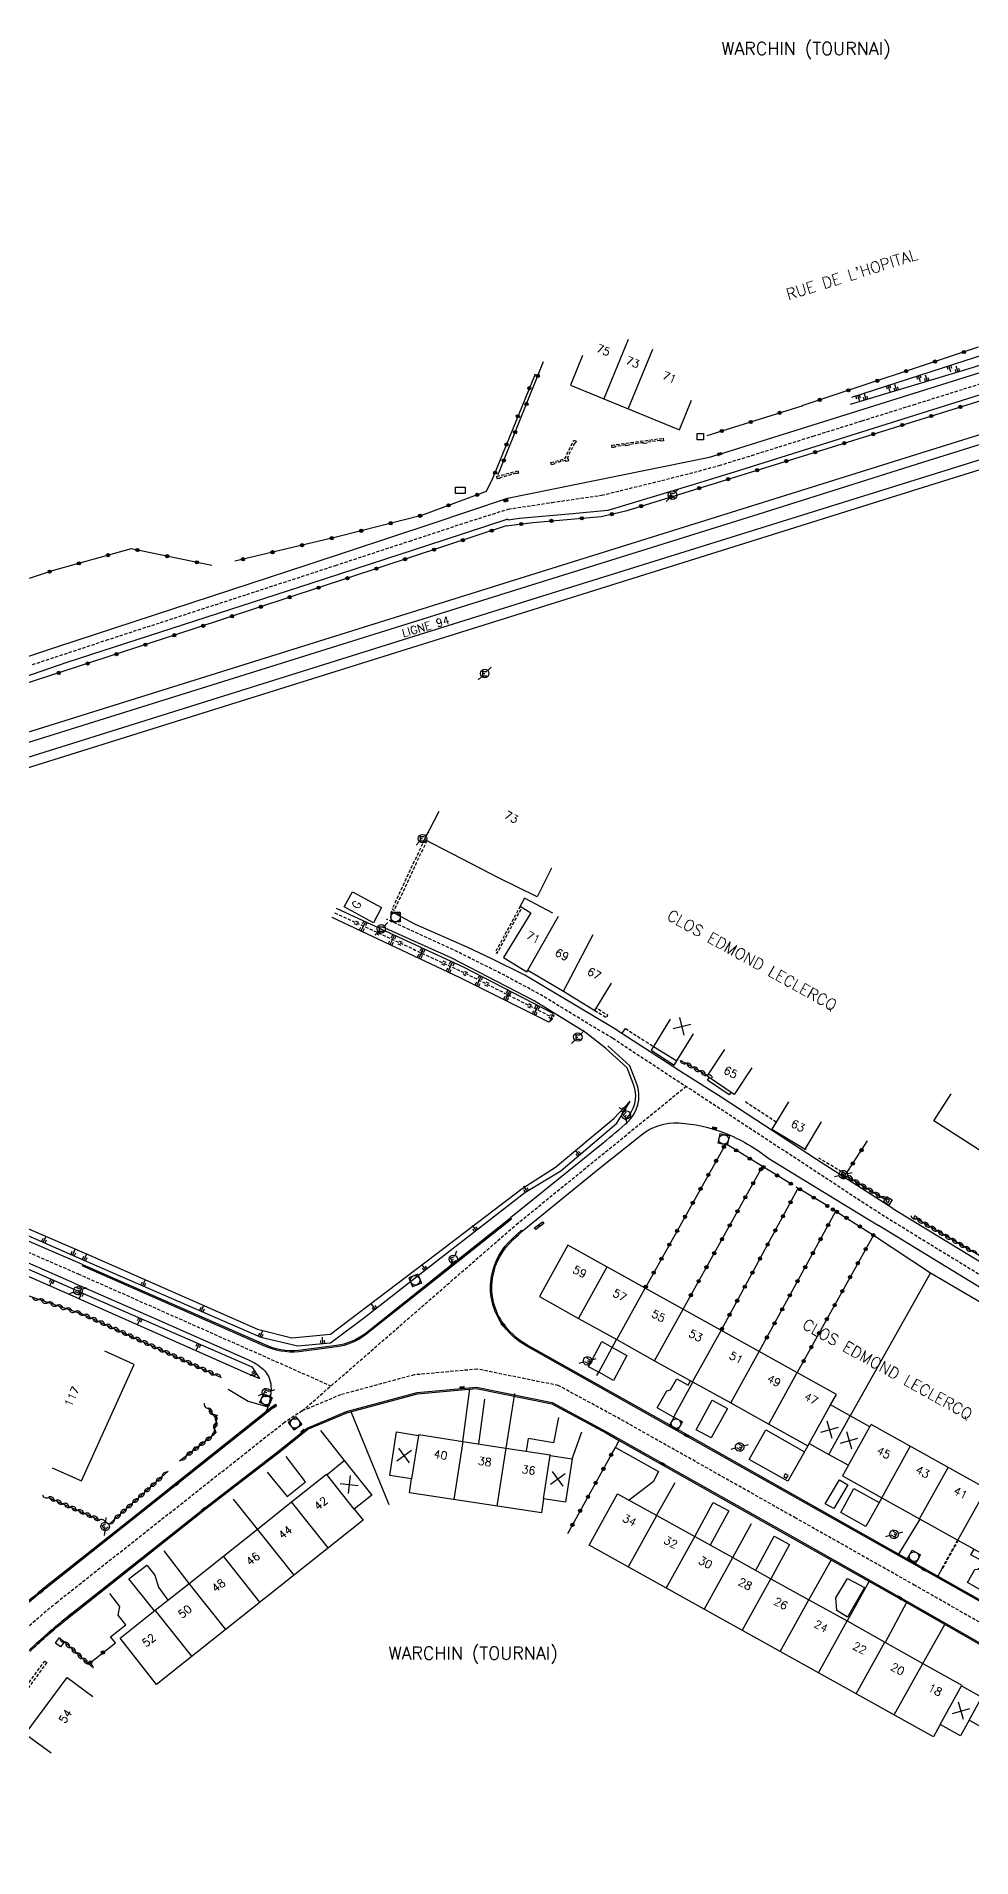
# Model space of a CAD drawing. Header units: millimetres. Extents: x 82000 to 83000, y 144000 to 145000.
# Drawn here: x 82353.6 to 82499.8, y 144704.9 to 144989.3 of the extents above; entities that cross this region are included whole.
import ezdxf
from ezdxf.enums import TextEntityAlignment as Align

# ---------------------------------------------------------------- set-up
doc = ezdxf.new("R2010")
doc.units = ezdxf.units.MM
doc.linetypes.add('DASHED', pattern=[0.75, 0.5, -0.25])
doc.layers.get('0').update_dxf_attribs({"linetype": 'CONTINUOUS'})
for name, color, linetype in [('W0001', 6, 'DASHED'), ('W0008', 7, 'CONTINUOUS'), ('W0100', 7, 'CONTINUOUS'), ('W0112', 1, 'DASHED'), ('W0211', 2, 'CONTINUOUS'), ('W0220', 5, 'DASHED'), ('W0310', 3, 'CONTINUOUS'), ('W0322', 7, 'CONTINUOUS'), ('W0330', 7, 'CONTINUOUS'), ('W0334', 7, 'CONTINUOUS'), ('W0400', 7, 'CONTINUOUS'), ('W0420', 7, 'CONTINUOUS'), ('W0471', 7, 'CONTINUOUS'), ('W0980', 7, 'CONTINUOUS'), ('W0984', 7, 'CONTINUOUS'), ('W0989', 7, 'CONTINUOUS'), ('W0991', 7, 'CONTINUOUS'), ('W1102', 7, 'CONTINUOUS'), ('W1471', 7, 'CONTINUOUS')]:
    doc.layers.add(name, color=color, linetype=linetype)
doc.styles.get("Standard").update_dxf_attribs({"font": 'romans.shx', "width": 0.85})

# ---------------------------------------------------------------- blocks, each defined once
blk = doc.blocks.new('T471')
for p, q in [((-0.333334, 0.333334), (-0.333334, -0.333334)), ((-0.333334, 0.333334), (0.333334, 0.333334)), ((-0.333334, 0), (0, 0)), ((0.500001, 0.500001), (1.000002, 1.000002)), ((-0.500001, -0.500001), (-1.000002, -1.000002)), ((-0.333334, -0.333334), (0.333334, -0.333334))]:
    blk.add_line(p, q)
blk.add_ellipse((0, 0), major_axis=(0.471405, 0.471405), ratio=1, start_param=5.4977871438, end_param=11.780972451)
blk = doc.blocks.new('T400')
for p, q in [((-0.15, 0.3), (0.15, 0.3)), ((-0.15, -0.25), (-0.15, 0.3)), ((-0.15, 0.15), (0.15, 0.15)), ((-0.15, 0), (0.15, 0)), ((0.15, 0.3), (0.15, -0.25)), ((-0.15, -0.15), (0.15, -0.15)), ((-0.15, -0.25), (-0.15, -0.3)), ((-0.15, -0.3), (0.15, -0.3)), ((0.15, -0.3), (0.15, -0.25))]:
    blk.add_line(p, q)
blk = doc.blocks.new('t112o')
at = {"color": 0, "linetype": 'Continuous'}
for p, q in [((-0.5, 0.5), (0.5, 0.5)), ((-0.5, -0.5), (-0.5, 0.5)), ((0.5, 0.5), (0.5, -0.5)), ((0.5, -0.5), (-0.5, -0.5))]:
    blk.add_line(p, q, dxfattribs=at)
blk = doc.blocks.new('t322o')
at = {"color": 0, "linetype": 'Continuous'}
for radius in [0.25, 0.15]:
    blk.add_circle((0, 0), radius, dxfattribs=at)
blk = doc.blocks.new('t211o')
at = {"color": 0, "linetype": 'Continuous'}
for p, q in [((-0.29, 0.5), (-0.29, 0)), ((0, 1), (0, 0)), ((0.29, 0.5), (0.29, 0))]:
    blk.add_line(p, q, dxfattribs=at)
blk = doc.blocks.new('t220o')
at = {"color": 0, "linetype": 'Continuous'}
for p, q in [((-0.25, 0.25), (0.25, 0.25)), ((-0.25, -0.25), (0.25, -0.25))]:
    blk.add_line(p, q, dxfattribs=at)
blk = doc.blocks.new('t310o')
at = {"color": 0, "linetype": 'Continuous'}
for centre, start, end in [((-0.5, 0.38), 216.8699, 323.1304), ((0.5, -0.37), 36.8699, 143.1303)]:
    blk.add_arc(centre, 0.625, start, end, dxfattribs=at)
blk = doc.blocks.new('T420')
for p, q in [((0.75, 0.75), (-0.75, 0.75)), ((-0.75, 0.75), (-0.75, -0.75)), ((0.75, 0.75), (0.75, -0.75)), ((0.75, -0.75), (-0.75, -0.75))]:
    blk.add_line(p, q)
blk.add_ellipse((0, 0), major_axis=(-0.53, 0.53), ratio=1, start_param=3.926991, end_param=10.210176)
blk = doc.blocks.new('t991o')
at = {"color": 0, "linetype": 'Continuous'}
for p, q in [((-1, 1), (1, -1)), ((-1, -1), (1, 1))]:
    blk.add_line(p, q, dxfattribs=at)
blk = doc.blocks.new('T1471')
at = {"color": 0, "linetype": 'Continuous', "flags": 128}
blk.add_lwpolyline([(-0.75, -0.5), (-0.75, 0.5), (0.75, 0.5), (0.75, -0.5), (-0.75, -0.5)], dxfattribs=at)

msp = doc.modelspace()

# ---------------------------------------------------------------- linework, layer by layer
at = {"layer": 'W0001'}
for p, q in [((82443.65, 144832.85), (82486.14, 144805.04)), ((82360.1, 144796.04), (82399.6, 144778.55))]:
    msp.add_line(p, q, dxfattribs=at)
for points in [[(82352.95, 144891.21), (82364.48, 144895.03), (82372.26, 144897.56), (82386.46, 144902.18), (82400.33, 144906.71), (82411.91, 144910.52), (82420.59, 144913.38), (82427.32, 144915.51), (82434.18, 144916.55), (82441.91, 144917.67), (82451.33, 144919.98), (82456.38, 144921.26), (82460.29, 144922.32), (82465.39, 144923.9), (82474.98, 144926.9), (82482.63, 144929.3), (82490.68, 144931.82), (82505.72, 144936.53)], [(82395.11, 144774.63), (82428.57, 144803.75), (82455.12, 144825.34)]]:
    msp.add_lwpolyline(points, dxfattribs=at)
at = {"layer": 'W0001', "flags": 128}
msp.add_lwpolyline([(82486.32, 144804.93), (82527.55, 144779.75), (82534.9, 144777.74), (82536.81, 144778.71), (82541.46, 144785.2), (82588.43, 144849.77), (82595.67, 144859.7), (82606.17, 144874.07), (82619.35, 144892.23), (82630.12, 144907.05, 0.405562), (82629.42, 144912.56, 0.409888), (82623.9, 144912), (82620.22, 144907.09), (82621.93, 144899.43, -0.203088), (82620.64, 144894)], format="xyb", dxfattribs=at)
for points in [[(82443.65, 144832.85), (82440.82, 144834.51), (82432.51, 144839.57), (82426.65, 144842.73), (82419.39, 144846.35), (82408.3, 144851.46)], [(82089.44, 144762.34), (82090.56, 144772.06), (82091.59, 144779.08), (82092.8, 144786.4), (82093.95, 144791.18), (82095.19, 144795.44), (82096.52, 144799.01), (82098.18, 144802.51), (82100.18, 144805.31), (82102.41, 144807.34), (82105.21, 144809.23), (82109.39, 144810.94), (82113.51, 144811.87), (82119.34, 144812.68), (82157.45, 144815.76), (82166.03, 144816.59), (82176.2, 144817.87), (82185.13, 144819.28), (82194.57, 144821.04), (82205.9, 144823.57), (82236.69, 144830.48), (82247.71, 144833), (82253.48, 144834.26), (82257.59, 144834.99), (82261.51, 144835.49), (82264.09, 144835.77), (82267.11, 144835.67), (82271.28, 144834.73), (82273.81, 144833.8), (82330.85, 144808.75), (82360.1, 144796.04)]]:
    msp.add_lwpolyline(points, dxfattribs=at)
at = {"layer": 'W0001'}
msp.add_lwpolyline([(82516.59, 144732.7), (82490.87, 144747.39), (82472.27, 144757.89), (82444.11, 144773.75), (82435.14, 144778.6), (82422.49, 144781.16), (82412.61, 144780.26), (82401.12, 144777.16), (82395.11, 144774.63), (82392.37, 144772.84), (82356.84, 144744.78, 0.054705), (82345.48, 144733.59)], format="xyb", dxfattribs=at)
at = {"layer": 'W0008'}
for points in [[(82340.35, 144888.53), (82356.76, 144894.01), (82396.03, 144906.87), (82415.43, 144913.28), (82427.21, 144917.23), (82458.79, 144923.64), (82461.69, 144924.52), (82503.07, 144937.45), (82593.93, 144965.87), (82661.98, 144987.1), (82669.39, 144989.34)], [(82670.01, 144986.1), (82662.92, 144983.84), (82595.6, 144962.82), (82504.58, 144934.43), (82462.65, 144921.27), (82456.03, 144919.23), (82442.89, 144915.28), (82437.35, 144914.77), (82429.07, 144914.03), (82427.3, 144913.8), (82427.28, 144913.93), (82417.23, 144910.66), (82396.47, 144903.87), (82358.31, 144891.53), (82340.63, 144885.46)], [(82671.45, 144980.37), (82523.37, 144934.1), (82491.8, 144924.26), (82464.66, 144915.77), (82430.79, 144905.19), (82300.47, 144864.47), (82277, 144857.15), (82263.07, 144852.9), (82250.54, 144849.19), (82240.86, 144846.4), (82231.97, 144844.05)], [(82231.79, 144842.42), (82239.99, 144844.65), (82251.12, 144847.79), (82263.68, 144851.5), (82277.66, 144855.77), (82300.69, 144862.94), (82431.01, 144903.68), (82465.54, 144914.47), (82492.15, 144922.84), (82509.99, 144928.41), (82671.89, 144978.95)], [(82672.58, 144976.75), (82497.21, 144922.02), (82431.03, 144901.38), (82310.93, 144863.77), (82275.42, 144852.72), (82264.57, 144849.41), (82245.46, 144843.83), (82234.3, 144840.76)], [(82234.32, 144839.22), (82246.07, 144842.44), (82265.15, 144848.02), (82275.74, 144851.24), (82311.53, 144862.41), (82431.23, 144899.84), (82492.21, 144918.91), (82673.04, 144975.29)], [(82383.52, 144778.02), (82386.69, 144776.15), (82389.76, 144775.29)]]:
    msp.add_lwpolyline(points, dxfattribs=at)
for points in [[(82487.43, 144806.25), (82504.89, 144795.63), (82505.18, 144795.45), (82528.39, 144781.22), (82531.63, 144781.19), (82535.13, 144781.56), (82537.93, 144785.52), (82543.21, 144792.75), (82585.97, 144851.56), (82616.89, 144894.02), (82618.21, 144895.88, 0.204059), (82618.93, 144898.91), (82616.93, 144907.8), (82621.5, 144913.88, -0.413291), (82631.33, 144914.94, -0.405562), (82632.55, 144905.22), (82608.74, 144872.41, 0.402832), (82610.99, 144864.14), (82642.55, 144850.19), (82646.09, 144848.6, 0.33182), (82654.53, 144850.79), (82675.57, 144879.71)], [(82587.36, 144722.06), (82593.88, 144736.76, 0.336362), (82592.42, 144744.54), (82591.27, 144745.37), (82566.64, 144763.22), (82547.17, 144777.3, 0.433841), (82538.38, 144775.71), (82537, 144774.19), (82534.56, 144773.77), (82520.6, 144781.79), (82504.23, 144791.98), (82485.21, 144803.61)]]:
    msp.add_lwpolyline(points, format="xyb", dxfattribs=at)
at = {"layer": 'W0008', "flags": 128}
for points in [[(82443.73, 144834.47), (82429.9, 144842.71), (82424.76, 144845.26), (82420.89, 144847.09), (82412.81, 144850.64), (82409, 144852.66)], [(82442.54, 144831.28), (82439.4, 144833.76), (82431.35, 144838.67), (82418.38, 144845.4), (82407.61, 144850.26)], [(82487.43, 144806.25), (82475.51, 144813.9), (82460.61, 144823.65), (82454.11, 144827.74), (82445.07, 144833.61), (82443.73, 144834.47)], [(82359.44, 144794.58), (82323.08, 144810.51)], [(82360.76, 144797.51), (82330.74, 144810.44)]]:
    msp.add_lwpolyline(points, dxfattribs=at)
for points in [[(82360.68, 144797.33), (82389.06, 144784.86, 0.121732), (82394.56, 144783.9), (82400.5, 144784.69, 0.130067), (82405.01, 144786.55), (82417.71, 144796.63), (82427.81, 144804.66), (82427.67, 144804.85), (82442.17, 144816.53, 0.01564), (82445.99, 144819.81, 0.299145), (82447.45, 144825.56), (82446.35, 144828.54), (82442.87, 144831.65)], [(82587.36, 144722.06), (82581.29, 144708.33), (82581.53, 144708.23), (82580.03, 144706.37, -0.203352), (82577.25, 144704.9, -0.101216), (82573.55, 144705.32), (82569.49, 144707.29), (82553.41, 144715.9), (82535.97, 144725.4), (82510.4, 144739.58), (82490.34, 144750.9), (82454.08, 144771.33), (82430.13, 144784.81, -0.119046), (82426.17, 144788.5, -0.194916), (82424.71, 144795.71, -0.162122), (82427.96, 144801.55), (82429.39, 144802.85), (82429.52, 144802.7), (82441.26, 144812.31), (82448.13, 144817.76, -0.183849), (82454, 144819.62, -0.078978), (82461.1, 144818.07, -0.076469), (82468.05, 144814.04), (82485.21, 144803.61)], [(82359.44, 144794.58), (82372.31, 144788.95), (82386.73, 144782.61, -0.081574), (82389, 144781.14, -0.200201), (82390.23, 144778.49, -0.121792), (82389.4, 144774.43, -0.155297)], [(82352.4, 144737.21, -0.021579), (82357.54, 144741.77), (82380.05, 144759.59), (82390.99, 144768.02), (82395.88, 144771.94), (82402.02, 144774.52), (82413.1, 144777.51), (82422.34, 144778.36), (82434.18, 144775.95), (82442.76, 144771.31), (82470.9, 144755.47), (82489.5, 144744.97), (82515.25, 144730.26)], [(82390.56, 144775.1), (82374.77, 144762.57), (82370.27, 144758.98), (82355.11, 144746.97, 0.010169), (82350.5, 144743.17, 0.060255)]]:
    msp.add_lwpolyline(points, format="xyb", dxfattribs=at)
at = {"layer": 'W0100'}
for points in [[(82438.94, 144939.52), (82437.04, 144934.89), (82454.07, 144927.9), (82455.97, 144932.53)], [(82452.65, 144835.83), (82450.01, 144831.58), (82453.67, 144829.31), (82456.3, 144833.56)], [(82465.42, 144828.21), (82462.62, 144824.07), (82458.39, 144826.93), (82461.19, 144831.07)], [(82471.11, 144822.93), (82469.22, 144819.74), (82468.53, 144818.65), (82473.72, 144815.52), (82476.3, 144819.8)], [(82513.56, 144813.25), (82510.86, 144809.04), (82493.84, 144819.95), (82496.53, 144824.16)], [(82520.04, 144752.46), (82484.04, 144772.5), (82483.84, 144772.14), (82477.7, 144775.56), (82478.62, 144777.21), (82436.66, 144800.52), (82432.19, 144792.5), (82438.28, 144789.08), (82444.27, 144785.79), (82450.18, 144782.47), (82456.14, 144779.18), (82462.09, 144775.89), (82468.03, 144772.58), (82474.15, 144769.19), (82474.35, 144769.55), (82477.43, 144767.85), (82480.49, 144766.15), (82479.57, 144764.48), (82479.57, 144764.48), (82485.7, 144761.08), (82491.62, 144757.79), (82497.62, 144754.46), (82503.56, 144751.16)], [(82356.04, 144765.77), (82360.59, 144763.71), (82368.84, 144781.91), (82364.28, 144783.97)], [(82355.85, 144721.15), (82351.82, 144724.12), (82358.36, 144732.99), (82362.39, 144730.02)]]:
    msp.add_lwpolyline(points, dxfattribs=at)
at = {"layer": 'W0100', "flags": 128}
for points in [[(82434.07, 144859.4), (82431.86, 144854.92), (82425.9, 144857.85), (82414.24, 144863.89), (82416.54, 144868.33)], [(82434.28, 144852.4), (82429.86, 144854.73), (82429.19, 144853.47), (82430.87, 144852.43), (82426.56, 144845.46), (82430.21, 144843.21), (82430.39, 144843.5), (82435.96, 144840.22), (82440.85, 144837.2), (82443.48, 144841.45)]]:
    msp.add_lwpolyline(points, dxfattribs=at)
msp.add_lwpolyline([(82406.24, 144850.88), (82401.67, 144853.37), (82402.96, 144855.74), (82407.53, 144853.25)], close=True, dxfattribs=at)
at = {"layer": 'W0100'}
for points in [[(82408.79, 144764.54), (82409.85, 144771.35), (82413.3, 144770.82), (82413.32, 144770.93), (82420.22, 144769.87), (82426.93, 144768.84), (82433.88, 144767.79), (82433.86, 144767.68), (82437.32, 144767.16), (82436.29, 144760.36), (82432.83, 144760.88), (82432.5, 144758.69), (82411.87, 144761.86), (82412.21, 144764.05)], [(82372.31, 144731.9), (82366.64, 144739.12), (82372.14, 144743.5), (82377.45, 144747.7), (82382.8, 144751.95), (82388.12, 144756.18), (82393.46, 144760.43), (82398.93, 144764.78), (82398.99, 144764.71), (82401.69, 144766.87), (82405.99, 144761.48), (82403.25, 144759.31), (82404.64, 144757.58)], [(82439.96, 144753.64), (82444.42, 144761.69), (82450.54, 144758.3), (82456.48, 144755.02), (82462.43, 144751.74), (82468.37, 144748.43), (82474.32, 144745.12), (82480.28, 144741.82), (82486.19, 144738.49), (82492.14, 144735.18), (82498.24, 144731.78), (82498.18, 144731.67), (82501.35, 144729.9), (82504.57, 144728.09), (82502.57, 144724.53), (82499.36, 144726.33), (82497.99, 144723.9), (82494.85, 144725.64), (82493.79, 144723.73)]]:
    msp.add_lwpolyline(points, close=True, dxfattribs=at)
at = {"layer": 'W0112'}
for p, q in [((82436.16, 144923.36), (82437.59, 144926.3)), ((82437.59, 144926.3), (82437.94, 144926.11)), ((82443.47, 144925.5), (82451.55, 144926.58)), ((82443.47, 144925.5), (82443.52, 144925.1)), ((82451.55, 144926.58), (82451.6, 144926.18)), ((82433.98, 144922.78), (82436.16, 144923.36)), ((82434.09, 144922.4), (82433.98, 144922.78)), ((82425.5, 144920.61), (82428.84, 144921.49)), ((82425.5, 144920.61), (82425.6, 144920.22)), ((82428.84, 144921.49), (82428.94, 144921.11))]:
    msp.add_line(p, q, dxfattribs=at)
for points in [[(82437.94, 144926.11), (82437.79, 144925.76), (82437.68, 144925.81), (82436.51, 144923.42), (82436.65, 144923.44), (82436.75, 144923.04), (82436.35, 144922.94), (82436.28, 144923.12), (82434.47, 144922.64), (82434.51, 144922.52), (82434.09, 144922.4)], [(82451.6, 144926.18), (82451.12, 144926.11), (82451.1, 144926.24), (82448.94, 144925.93), (82448.96, 144925.83), (82448.43, 144925.75), (82448.41, 144925.89), (82446.2, 144925.58), (82446.22, 144925.47), (82445.71, 144925.39), (82445.69, 144925.52), (82444, 144925.28), (82444.02, 144925.17), (82443.52, 144925.1)], [(82428.94, 144921.11), (82428.57, 144921), (82428.53, 144921.11), (82426, 144920.39), (82426.01, 144920.3), (82425.6, 144920.22)], [(82445.63, 144834.36), (82450.01, 144831.58)], [(82469.22, 144819.74), (82464.29, 144822.97)], [(82473.87, 144815.41), (82473.72, 144815.52)], [(82480.08, 144811.59), (82475.88, 144814.11)]]:
    msp.add_lwpolyline(points, dxfattribs=at)
at = {"layer": 'W0112', "flags": 128}
for points in [[(82414.58, 144863.71), (82409.49, 144852.82), (82409.16, 144852.99), (82414.24, 144863.89)], [(82429.19, 144853.47), (82425.31, 144846.32), (82425.61, 144846.16), (82429.48, 144853.29)], [(82440.85, 144837.2), (82442.68, 144836.09), (82442.89, 144836.43), (82441.06, 144837.54)]]:
    msp.add_lwpolyline(points, dxfattribs=at)
msp.add_lwpolyline([(82433.9, 144835.68), (82434.32, 144836.46), (82434.47, 144836.38), (82434.05, 144835.6)], close=True, dxfattribs=at)
at = {"layer": 'W0112'}
for points in [[(82486.33, 144807.39), (82486.69, 144807.18), (82486.9, 144807.54), (82486.54, 144807.75)], [(82491.22, 144804.9), (82490.88, 144805.11), (82490.67, 144804.77), (82491.02, 144804.57)], [(82470.39, 144764.37), (82470.81, 144764.13), (82471.05, 144764.55), (82470.63, 144764.8)], [(82497.64, 144754.45), (82495.19, 144750.03), (82495.13, 144750.07), (82497.58, 144754.48)], [(82344.74, 144721.09), (82344.42, 144721.33), (82354.87, 144735.57), (82355.19, 144735.33)]]:
    msp.add_lwpolyline(points, close=True, dxfattribs=at)
at = {"layer": 'W0211'}
for points in [[(82480.82, 144931.89), (82499.35, 144937.47), (82530.75, 144947.37), (82568.7, 144959.07), (82579.35, 144962.77)], [(82579.69, 144964.07), (82568.35, 144960.16), (82530.69, 144948.87), (82498.67, 144938.68), (82480.96, 144932.92)], [(82360.97, 144798.18), (82388.63, 144786.15), (82394.44, 144784.82), (82399.56, 144785.25), (82404.91, 144789.28), (82416.36, 144798.24), (82429.91, 144808.73), (82435.52, 144812.14), (82444.29, 144819.56), (82446.37, 144823.03)], [(82361.4, 144799.19), (82388.13, 144787.4), (82393.5, 144786.05), (82399.51, 144786.64), (82415.93, 144799.07), (82429.48, 144809.37), (82434.71, 144812.72), (82443.83, 144820.3), (82446.37, 144823.03)], [(82360.13, 144792.18), (82386.83, 144780.4), (82388.42, 144779.7)], [(82360.65, 144793.06), (82387.26, 144781.53), (82388.42, 144779.7)]]:
    msp.add_lwpolyline(points, dxfattribs=at)
at = {"layer": 'W0211', "flags": 128}
for points in [[(82433.98, 144835.64), (82433.65, 144835.38), (82419.81, 144842.3), (82399.78, 144851.72)], [(82434.32, 144836.46), (82434.32, 144836.72), (82420.45, 144843.92), (82400.47, 144853.13)], [(82275.09, 144839.87), (82274.89, 144838.32), (82278.5, 144834.45), (82281.37, 144833.32), (82300.76, 144824.67), (82331.1, 144811.32), (82360.97, 144798.18)], [(82275.91, 144838.8), (82279.46, 144836.11), (82293.11, 144829.81), (82301.17, 144825.51), (82331.47, 144812.04), (82361.4, 144799.19)], [(82360.13, 144792.18), (82309.28, 144814.46), (82284.64, 144824.73), (82271.46, 144830.57), (82262.88, 144831.07)]]:
    msp.add_lwpolyline(points, dxfattribs=at)
msp.add_lwpolyline([(82360.65, 144793.06), (82309.57, 144815.53), (82285.17, 144826.15), (82272.9, 144831.56, 0.027495), (82272.27, 144831.79, 0.006715), (82269.66, 144832.57, 0.035286), (82266.95, 144833.15, 0.05388), (82265.13, 144833.2, 0.056214), (82264.53, 144833.09, 0.011518), (82261.74, 144832.14, 0.04517), (82259.39, 144831.04, 0.035405), (82256.65, 144829.16)], format="xyb", dxfattribs=at)
at = {"layer": 'W0220', "flags": 128}
msp.add_lwpolyline([(82400.18, 144852.45), (82420.26, 144843.18), (82434.16, 144836.16)], dxfattribs=at)
at = {"layer": 'W0310'}
for points in [[(82458.35, 144827.1), (82454.33, 144829.33)], [(82480.29, 144811.32), (82486.28, 144807.65)], [(82361.02, 144789.65), (82382.42, 144779.88)], [(82380.42, 144775.05), (82381.73, 144773.35), (82381.19, 144770.85), (82375.92, 144766.78)], [(82374.16, 144765.22), (82364.92, 144756.96)], [(82355.43, 144761.13), (82363.47, 144757.59)], [(82357.99, 144738.49), (82362.25, 144734.64)]]:
    msp.add_lwpolyline(points, dxfattribs=at)
at = {"layer": 'W0310', "flags": 128}
for points in [[(82515.44, 144812.04), (82505.23, 144796.43), (82491.08, 144804.68)], [(82361.02, 144789.65), (82351.63, 144792.81), (82344.01, 144775.13)]]:
    msp.add_lwpolyline(points, dxfattribs=at)
at = {"layer": 'W0322'}
for p, q in [((82500.79, 144940.79), (82473.21, 144931.63)), ((82425.74, 144920.9), (82432.83, 144938.54)), ((82458.42, 144926.99), (82473.44, 144931.69))]:
    msp.add_line(p, q, dxfattribs=at)
for points in [[(82427, 144912.88), (82431.18, 144913.42), (82441.84, 144914.33), (82445.93, 144915.31), (82478.7, 144925.45), (82527.77, 144940.77), (82568.65, 144953.64), (82631.81, 144973.28), (82670.14, 144985.08)], [(82431.51, 144936.6), (82424.93, 144920.37), (82423.86, 144918.26), (82413.76, 144914.53), (82400.86, 144911.23), (82384.59, 144907.37)], [(82427, 144912.88), (82378.15, 144896.79), (82319.26, 144877.62), (82294.5, 144870.46), (82263.12, 144863.02), (82242.35, 144859.19), (82228.97, 144857.26)], [(82380.99, 144906.71), (82368.37, 144909.31), (82356.05, 144905.87), (82349.1, 144903.58), (82336.06, 144899.91)], [(82471.49, 144810.13), (82467.05, 144812.8), (82461.31, 144816.36), (82448.72, 144793.83)], [(82479.81, 144811.2), (82483.48, 144816.8)], [(82454.66, 144790.53), (82467.05, 144812.8)], [(82460.6, 144787.22), (82472.64, 144809.42)], [(82477.2, 144806.65), (82472.82, 144809.32), (82472.33, 144809.61)], [(82466.55, 144783.92), (82478.52, 144805.85)], [(82478.04, 144806.12), (82478.69, 144805.74), (82484.39, 144802.09), (82472.5, 144780.62)], [(82484.39, 144802.09), (82493.35, 144796.23), (82514.05, 144784.06)], [(82436.61, 144755.5), (82443.51, 144767.94)], [(82362, 144735.34), (82365.91, 144738.42)]]:
    msp.add_lwpolyline(points, dxfattribs=at)
at = {"layer": 'W0330'}
for points in [[(82493.35, 144796.23), (82480.77, 144773.85)], [(82420.24, 144769.87), (82421.34, 144778.06)], [(82428.31, 144777.36), (82426.96, 144768.84)], [(82408.68, 144759.97), (82402.75, 144774.51)], [(82456.48, 144755.02), (82459.37, 144760.33)], [(82488.36, 144752.25), (82491.71, 144757.74)], [(82474.32, 144745.12), (82477.81, 144751.33)], [(82480.29, 144741.81), (82483.75, 144747.99)], [(82489.59, 144744.69), (82486.22, 144738.48)], [(82492.15, 144735.18), (82495.55, 144741.29)]]:
    msp.add_lwpolyline(points, dxfattribs=at)
at = {"layer": 'W0334'}
for points in [[(82445.07, 144833.61), (82445.63, 144834.36)], [(82450.01, 144831.58), (82449.64, 144830.98), (82453.28, 144828.67), (82453.67, 144829.31)], [(82462.13, 144824.4), (82461.87, 144824.01), (82458.48, 144826.31), (82458.74, 144826.69)], [(82441.19, 144780.15), (82441.46, 144780.67), (82444.24, 144785.81)], [(82456.15, 144779.18), (82453.17, 144773.68), (82450.61, 144775.14), (82452.11, 144777.79), (82452.68, 144777.92), (82453.67, 144779.64), (82455.43, 144778.68), (82455.83, 144779.35)], [(82422.71, 144769.49), (82423.68, 144776.45)], [(82435.15, 144773.63), (82434.41, 144769.65), (82430.45, 144770.32), (82430.13, 144768.36)], [(82474.38, 144769.53), (82471.03, 144763.65), (82465, 144767.04), (82467.57, 144771.68), (82473.64, 144768.22)], [(82397.97, 144771.59), (82401.69, 144766.87)], [(82437.32, 144767.16), (82438.83, 144771.38)], [(82443.51, 144767.94), (82444.07, 144768.91), (82450.82, 144765.15), (82449.95, 144763.57), (82446.23, 144760.69)], [(82444.07, 144768.91), (82444.64, 144770.03)], [(82389.61, 144765.05), (82392.75, 144761.25), (82395.65, 144763.55), (82392.62, 144767.5)], [(82450.51, 144758.32), (82453.41, 144763.47)], [(82388.11, 144756.18), (82384.37, 144760.87)], [(82459.37, 144760.33), (82461.79, 144759.01), (82458.9, 144753.69)], [(82485.7, 144761.08), (82483.23, 144756.6), (82479.33, 144758.78), (82481.33, 144762.51), (82485.28, 144760.33)], [(82462.45, 144751.73), (82465.32, 144757.03)], [(82466.02, 144749.74), (82468.89, 144755.08), (82471.28, 144753.75), (82468.38, 144748.43)], [(82377.44, 144747.7), (82373.51, 144752.8)], [(82501.04, 144746.74), (82499.1, 144747.81), (82500.24, 144749.84), (82500.71, 144749.91), (82501.04, 144750.18), (82501.58, 144751.11), (82499.64, 144752.18), (82500.14, 144753.06)], [(82372, 144743.39), (82368.03, 144748.4), (82370.8, 144750.54), (82372.08, 144749), (82372.64, 144747.08), (82374.12, 144745.07)], [(82495.13, 144750.07), (82494.46, 144748.81)], [(82365.91, 144738.42), (82365.17, 144739.36), (82367.55, 144741.21), (82366.36, 144742.74), (82366.61, 144744.1), (82365.04, 144746.09)]]:
    msp.add_lwpolyline(points, dxfattribs=at)
at = {"layer": 'W0334', "flags": 128}
for points in [[(82445.86, 144819.96), (82445.65, 144820.18, 0.298865), (82446.98, 144825.39), (82445.93, 144828.25), (82442.54, 144831.28)], [(82360.76, 144797.51), (82389.14, 144785.04, 0.121597), (82394.54, 144784.1), (82400.48, 144784.89, 0.130006), (82404.89, 144786.7), (82417.58, 144796.79), (82427.69, 144804.82)], [(82581.29, 144708.33), (82581.03, 144707.93), (82579.87, 144706.5, -0.203352), (82577.24, 144705.1, -0.10084), (82573.63, 144705.51), (82569.58, 144707.47), (82553.5, 144716.07), (82536.06, 144725.58), (82510.5, 144739.76), (82490.44, 144751.08), (82454.18, 144771.5), (82430.23, 144784.98, -0.119046), (82426.34, 144788.61, -0.194916), (82424.91, 144795.67, -0.16211), (82428.09, 144801.4), (82428.9, 144802.13), (82429.52, 144802.7)], [(82352.54, 144737.07, -0.021575), (82357.66, 144741.61), (82380.17, 144759.43), (82390.99, 144767.77), (82391.12, 144767.87), (82395.98, 144771.77), (82402.09, 144774.33), (82413.13, 144777.32), (82422.33, 144778.15), (82434.11, 144775.76), (82442.67, 144771.14), (82444.54, 144770.08), (82470.8, 144755.29), (82489.4, 144744.8), (82515.16, 144730.08)], [(82390.44, 144775.25), (82374.65, 144762.73), (82370.14, 144759.14), (82354.99, 144747.13, 0.010169), (82350.37, 144743.32, 0.060252), (82343.14, 144735.38), (82336.66, 144726.4), (82331.34, 144718.64), (82329.38, 144715.84), (82329.36, 144715.81)]]:
    msp.add_lwpolyline(points, format="xyb", dxfattribs=at)
at = {"layer": 'W0334'}
for points in [[(82432.24, 144803.45), (82431.62, 144802.96), (82431.42, 144803.21), (82432.03, 144803.7)], [(82432.04, 144803.71), (82432.67, 144804.18), (82432.86, 144803.93), (82432.24, 144803.45)], [(82445.86, 144783.29), (82443.75, 144779.39), (82441.46, 144780.67), (82439.84, 144781.54), (82441.97, 144785.46)], [(82461.59, 144775.01), (82459.02, 144770.41), (82456.7, 144771.69), (82459.22, 144776.34)], [(82480.4, 144763.08), (82478.2, 144759.41), (82476.87, 144760.13), (82479.1, 144763.88)], [(82480.33, 144742.43), (82478.67, 144743.48), (82478.52, 144745.46), (82480.33, 144748.46), (82483, 144747.04)]]:
    msp.add_lwpolyline(points, close=True, dxfattribs=at)
msp.add_lwpolyline([(82390.56, 144775.1), (82390.44, 144775.26), (82374.65, 144762.73), (82370.14, 144759.14), (82354.99, 144747.13, 0.010169), (82350.37, 144743.32, 0.060252), (82343.14, 144735.38), (82336.66, 144726.4), (82331.34, 144718.64), (82329.38, 144715.84), (82329.36, 144715.81)], format="xyb", dxfattribs=at)
at = {"layer": 'W1102'}
for p, q in [((82446.07, 144942), (82442.27, 144932.75)), ((82449.85, 144940.45), (82446.05, 144931.2)), ((82462.09, 144775.89), (82466.55, 144783.92)), ((82468.03, 144772.58), (82472.5, 144780.62)), ((82474.35, 144769.55), (82477.7, 144775.56)), ((82477.43, 144767.85), (82480.77, 144773.85)), ((82480.49, 144766.15), (82483.84, 144772.14)), ((82413.3, 144770.82), (82412.21, 144764.05)), ((82420.22, 144769.87), (82418.83, 144760.79)), ((82426.93, 144768.84), (82425.54, 144759.76)), ((82485.7, 144761.08), (82490.17, 144769.09)), ((82491.62, 144757.79), (82496.08, 144765.8)), ((82497.62, 144754.46), (82502.07, 144762.46)), ((82446.07, 144750.24), (82450.54, 144758.3)), ((82452.02, 144746.94), (82456.48, 144755.02)), ((82457.96, 144743.64), (82462.43, 144751.74)), ((82463.87, 144740.35), (82468.37, 144748.43)), ((82469.82, 144737.05), (82474.32, 144745.12)), ((82475.8, 144733.72), (82480.28, 144741.82)), ((82481.68, 144730.46), (82486.19, 144738.49)), ((82487.65, 144727.14), (82492.14, 144735.18)), ((82494.85, 144725.64), (82498.18, 144731.67)), ((82499.36, 144726.33), (82501.35, 144729.9))]:
    msp.add_line(p, q, dxfattribs=at)
at = {"layer": 'W1102', "flags": 128}
for points in [[(82430.39, 144843.5), (82435.2, 144851.92)], [(82435.96, 144840.22), (82440.61, 144849.08)], [(82438.28, 144789.08), (82442.76, 144797.14)], [(82444.27, 144785.79), (82448.73, 144793.82)], [(82450.18, 144782.47), (82454.66, 144790.53)], [(82456.14, 144779.18), (82460.6, 144787.22)], [(82462.09, 144775.89), (82466.55, 144783.92)]]:
    msp.add_lwpolyline(points, dxfattribs=at)
at = {"layer": 'W1102'}
for points in [[(82432.83, 144760.88), (82433.86, 144767.68)], [(82403.25, 144759.31), (82398.93, 144764.78)], [(82399.17, 144753.24), (82393.46, 144760.43)], [(82393.84, 144749), (82388.12, 144756.18)], [(82388.51, 144744.77), (82382.8, 144751.95)], [(82383.15, 144740.51), (82377.45, 144747.7)], [(82377.86, 144736.3), (82372.14, 144743.5)]]:
    msp.add_lwpolyline(points, dxfattribs=at)

# ---------------------------------------------------------------- block references
at = {"layer": 'W0112'}
msp.add_blockref('t112o', (82457.34, 144926.83), dxfattribs=at)
for p, rotation in [((82486.64, 144807.45), 328.699930712853), ((82357.24, 144738.48), 53.59438979046281)]:
    msp.add_blockref('t112o', p, dxfattribs=dict(at, rotation=rotation))
at = {"layer": 'W0211'}
for p, rotation in [((82496.21, 144937.88), 198.0281083434408), ((82497.58, 144936.94), 16.76044915923247), ((82486.7, 144934.79), 198.0281083434408), ((82488.01, 144934.06), 16.76044915923247), ((82491.46, 144936.33), 198.0281083434408), ((82492.79, 144935.5), 16.76044915923247), ((82481.95, 144933.24), 198.0281083434408), ((82483.22, 144932.61), 16.76044915923247), ((82404.3, 144849.59), 334.8175919929388), ((82405.01, 144851.04), 155.2518527855325), ((82408.83, 144847.46), 334.8175919925065), ((82409.55, 144848.94), 155.2518527855519), ((82413.35, 144845.34), 334.8175919928623), ((82414.09, 144846.85), 155.2518527856507), ((82417.88, 144843.21), 334.8175919931921), ((82418.63, 144844.76), 155.2518527848134), ((82422.37, 144841.02), 333.4280996402344), ((82423.11, 144842.54), 152.5645300567234), ((82427.55, 144840.23), 152.5645300567958), ((82426.84, 144838.78), 333.428099640211), ((82431.32, 144836.55), 333.4280996393899), ((82431.98, 144837.93), 152.5645300556496), ((82445.48, 144821.54), 59.08789382361779), ((82438.42, 144814.59), 40.22385234902379), ((82430.22, 144808.92), 31.2427521006785), ((82422.29, 144802.83), 37.7548730364303), ((82354.61, 144800.98), 336.2502282164214), ((82359.19, 144798.96), 336.2502282166615), ((82360.97, 144798.18), 336.506933162846), ((82414.39, 144796.7), 38.0505511469441), ((82356.08, 144795.07), 156.2534672723932), ((82370.14, 144794.19), 336.506933162846), ((82360.65, 144793.06), 156.57831134212), ((82369.83, 144789.08), 156.57831134212), ((82379.31, 144790.2), 336.506933162846), ((82406.52, 144790.54), 38.0505511469441), ((82388.49, 144786.22), 336.506933162846), ((82398.31, 144785.14), 4.718923927803664), ((82379, 144785.11), 156.57831134212), ((82387.8, 144780.68), 122.445996795224)]:
    msp.add_blockref('t211o', p, dxfattribs=dict(at, rotation=rotation))
at = {"layer": 'W0220'}
for p, rotation in [((82403.59, 144850.88), 335.2238430472374), ((82406.99, 144849.31), 335.2238430472374), ((82410.4, 144847.74), 335.2238430472374), ((82413.8, 144846.16), 335.2238430472374), ((82417.21, 144844.59), 335.2238430472374), ((82420.6, 144843.01), 333.1863975875856), ((82423.95, 144841.32), 333.1863975875856), ((82427.3, 144839.63), 333.1863975875856), ((82430.64, 144837.93), 333.1863975875856), ((82433.99, 144836.24), 333.1863975875856)]:
    msp.add_blockref('t220o', p, dxfattribs=dict(at, rotation=rotation))
at = {"layer": 'W0310'}
for p, rotation in [((82455.07, 144828.92), 151.054365921538), ((82456.16, 144828.31), 151.054365921538), ((82457.26, 144827.71), 151.054365921538), ((82458.35, 144827.1), 151.054365921538), ((82480.29, 144811.32), 328.544894414119), ((82481.35, 144810.66), 328.544894414119), ((82482.42, 144810.01), 328.544894414119), ((82483.49, 144809.36), 328.544894414119), ((82484.55, 144808.71), 328.544894414119), ((82485.62, 144808.05), 328.544894414119), ((82491.11, 144804.66), 149.7743920852919), ((82492.19, 144804.03), 149.7743920852919), ((82493.27, 144803.4), 149.7743920852919), ((82494.35, 144802.77), 149.7743920852919), ((82495.43, 144802.14), 149.7743920852919), ((82496.51, 144801.51), 149.7743920852919), ((82497.59, 144800.88), 149.7743920852919), ((82498.67, 144800.25), 149.7743920852919), ((82499.75, 144799.63), 149.7743920852919), ((82353.91, 144792.04), 161.4202259224155), ((82355.33, 144791.56), 161.4202259224155), ((82356.75, 144791.09), 161.4202259224155), ((82358.17, 144790.61), 161.4202259224155), ((82359.6, 144790.13), 161.4202259224155), ((82361.02, 144789.65), 335.47150306768), ((82362.16, 144789.13), 335.47150306768), ((82363.29, 144788.61), 335.47150306768), ((82364.43, 144788.09), 335.47150306768), ((82365.57, 144787.58), 335.47150306768), ((82366.7, 144787.06), 335.47150306768), ((82367.84, 144786.54), 335.47150306768), ((82368.98, 144786.02), 335.47150306768), ((82370.12, 144785.5), 335.47150306768), ((82371.25, 144784.98), 335.47150306768), ((82372.39, 144784.46), 335.47150306768), ((82373.53, 144783.94), 335.47150306768), ((82374.66, 144783.42), 335.47150306768), ((82375.8, 144782.91), 335.47150306768), ((82376.94, 144782.39), 335.47150306768), ((82378.08, 144781.87), 335.47150306768), ((82379.21, 144781.35), 335.47150306768), ((82380.35, 144780.83), 335.47150306768), ((82381.49, 144780.31), 335.47150306768), ((82380.42, 144775.05), 307.781788721359), ((82381.18, 144774.06), 307.781788721359), ((82381.4, 144771.79), 257.814182280202), ((82381.66, 144773.01), 257.814182280202), ((82378, 144768.38), 217.641077167188), ((82378.99, 144769.14), 217.641077167188), ((82379.98, 144769.91), 217.641077167188), ((82380.97, 144770.67), 217.641077167188), ((82377.01, 144767.62), 217.641077167188), ((82371.37, 144762.72), 221.777357539038), ((82372.3, 144763.55), 221.777357539038), ((82373.23, 144764.38), 221.777357539038), ((82355.43, 144761.13), 336.199989893371), ((82356.58, 144760.63), 336.199989893371), ((82357.72, 144760.12), 336.199989893371), ((82368.57, 144760.22), 221.777357539038), ((82369.5, 144761.05), 221.777357539038), ((82370.44, 144761.89), 221.777357539038), ((82358.86, 144759.62), 336.199989893371), ((82360.01, 144759.12), 336.199989893371), ((82361.15, 144758.61), 336.199989893371), ((82362.29, 144758.11), 336.199989893371), ((82363.44, 144757.6), 336.199989893371), ((82365.77, 144757.72), 221.777357539038), ((82366.71, 144758.56), 221.777357539038), ((82367.64, 144759.39), 221.777357539038), ((82357.99, 144738.49), 317.894615641376), ((82358.92, 144737.65), 317.894615641376), ((82359.85, 144736.81), 317.894615641376), ((82360.78, 144735.97), 317.894615641376), ((82361.7, 144735.14), 317.894615641376)]:
    msp.add_blockref('t310o', p, dxfattribs=dict(at, rotation=rotation))
at = {"layer": 'W0322'}
for p, rotation in [((82498.54, 144940.04), 198.3671144423004), ((82489.52, 144937.05), 198.3671144423004), ((82494.03, 144938.55), 198.3671144423004), ((82430.62, 144934.4), 247.9599337967072), ((82431.94, 144936.32), 68.10668547681811), ((82480.51, 144934.06), 198.3671144423004), ((82485.01, 144935.55), 198.3671144423004), ((82430.17, 144931.92), 68.10668547681811), ((82476, 144932.56), 198.3671144423004), ((82497.99, 144931.47), 17.33560953014681), ((82428.83, 144930), 247.9599337967072), ((82465.22, 144929.12), 17.37113463337665), ((82469.75, 144930.54), 17.37113463337665), ((82488.92, 144928.64), 17.33560953014681), ((82493.45, 144930.05), 17.33560953014681), ((82427.05, 144925.6), 247.9599337967072), ((82428.4, 144927.51), 68.10668547681811), ((82460.69, 144927.7), 17.37113463337665), ((82479.85, 144925.81), 17.33560953014681), ((82484.38, 144927.22), 17.33560953014681), ((82426.62, 144923.1), 68.10668547681811), ((82470.78, 144923), 17.19417801568476), ((82475.31, 144924.4), 17.19417801568476), ((82425.27, 144921.19), 247.9599337967072), ((82461.7, 144920.19), 17.19417801568476), ((82466.24, 144921.59), 17.19417801568476), ((82422.46, 144917.74), 200.3012307786863), ((82452.62, 144917.38), 17.19417801568476), ((82457.16, 144918.79), 17.19417801568476), ((82413.54, 144914.47), 194.3201898688013), ((82418, 144916.1), 200.3012307786863), ((82434.08, 144913.66), 4.877484237452984), ((82438.82, 144914.07), 4.877484237452984), ((82443.51, 144914.73), 13.52690728418337), ((82448.09, 144915.98), 17.19417801568476), ((82399.73, 144910.97), 193.3442215748601), ((82404.34, 144912.12), 194.3201898688013), ((82408.94, 144913.3), 194.3201898688013), ((82424.74, 144912.14), 198.2313611722495), ((82429.36, 144913.18), 7.276913868944233), ((82364.77, 144908.31), 195.6271393748742), ((82369.36, 144909.11), 168.329181112944), ((82374.01, 144908.15), 168.329181112944), ((82390.48, 144908.77), 193.3442215748601), ((82395.11, 144909.87), 193.3442215748601), ((82415.72, 144909.17), 198.2313611722495), ((82420.23, 144910.65), 198.2313611722495), ((82355.63, 144905.73), 198.242075944548), ((82360.2, 144907.03), 195.6271393748742), ((82378.66, 144907.19), 168.329181112944), ((82385.86, 144907.68), 193.3442215748601), ((82406.7, 144906.2), 198.2313611722495), ((82411.21, 144907.68), 198.2313611722495), ((82397.68, 144903.23), 198.2313611722495), ((82402.19, 144904.71), 198.2313611722495), ((82388.65, 144900.25), 198.2313611722495), ((82393.16, 144901.74), 198.2313611722495), ((82379.63, 144897.28), 198.2313611722495), ((82384.14, 144898.77), 198.2313611722495), ((82370.6, 144894.33), 198.0348578605336), ((82375.12, 144895.8), 198.0348578605336), ((82361.57, 144891.39), 198.0348578605336), ((82366.08, 144892.86), 198.0348578605336), ((82357.05, 144889.92), 198.0348578605336), ((82461.03, 144815.87), 240.812221612994), ((82462.96, 144815.34), 148.213508031449), ((82465.08, 144814.03), 148.213508031449), ((82482.55, 144815.38), 56.7665120491327), ((82458.59, 144811.51), 240.812221612994), ((82459.81, 144813.69), 240.812221612994), ((82466.81, 144812.37), 60.9093956296016), ((82467.21, 144812.71), 148.876547344076), ((82469.35, 144811.42), 148.876547344076), ((82479.81, 144811.2), 56.7665120491327), ((82481.18, 144813.29), 56.7665120491327), ((82457.38, 144809.33), 240.812221612994), ((82465.6, 144810.19), 60.9093956296016), ((82471.49, 144810.13), 148.876547344076), ((82472.93, 144809.25), 148.702830843121), ((82456.16, 144807.14), 240.812221612994), ((82463.17, 144805.82), 60.9093956296016), ((82464.38, 144808), 60.9093956296016), ((82471.45, 144807.22), 61.52625411758478), ((82475.07, 144807.95), 148.702830843121), ((82477.2, 144806.65), 148.702830843121), ((82478.06, 144806.11), 149.286010063203), ((82478.69, 144805.74), 240.330113704492), ((82453.72, 144802.78), 240.812221612994), ((82454.94, 144804.96), 240.812221612994), ((82461.95, 144803.63), 60.9093956296016), ((82469.07, 144802.83), 61.52625411758478), ((82470.26, 144805.03), 61.52625411758478), ((82477.33, 144803.67), 61.3650805518302), ((82480.18, 144804.79), 147.39536185419), ((82482.29, 144803.44), 147.39536185419), ((82452.5, 144800.6), 240.812221612994), ((82460.73, 144801.45), 60.9093956296016), ((82467.88, 144800.63), 61.52625411758478), ((82476.14, 144801.47), 61.3650805518302), ((82483.18, 144799.9), 241.014603111431), ((82484.39, 144802.09), 147.39536185419), ((82484.39, 144802.09), 240.244088962359), ((82451.28, 144798.41), 240.812221612994), ((82458.3, 144797.08), 60.9093956296016), ((82459.52, 144799.27), 60.9093956296016), ((82466.68, 144798.43), 61.52625411758478), ((82473.74, 144797.08), 61.3650805518302), ((82474.94, 144799.28), 61.3650805518302), ((82481.97, 144797.72), 241.014603111431), ((82450.06, 144796.23), 240.812221612994), ((82457.09, 144794.9), 60.9093956296016), ((82465.49, 144796.24), 61.52625411758478), ((82472.54, 144794.89), 61.3650805518302), ((82480.76, 144795.53), 241.014603111431), ((82448.84, 144794.05), 240.812221612994), ((82455.87, 144792.71), 60.9093956296016), ((82463.11, 144791.84), 61.52625411758478), ((82464.3, 144794.04), 61.52625411758478), ((82471.34, 144792.7), 61.3650805518302), ((82479.55, 144793.34), 241.014603111431), ((82461.92, 144789.64), 61.52625411758478), ((82470.15, 144790.5), 61.3650805518302), ((82477.12, 144788.97), 241.014603111431), ((82478.34, 144791.16), 241.014603111431), ((82460.73, 144787.45), 61.52625411758478), ((82467.75, 144786.11), 61.3650805518302), ((82468.95, 144788.31), 61.3650805518302), ((82475.91, 144786.78), 241.014603111431), ((82474.7, 144784.6), 241.014603111431), ((82473.49, 144782.41), 241.014603111431), ((82443.41, 144767.77), 60.99736499719289), ((82440.99, 144763.4), 60.99736499719289), ((82442.2, 144765.58), 60.99736499719289), ((82439.78, 144761.21), 60.99736499719289), ((82438.56, 144759.02), 60.99736499719289), ((82437.35, 144756.84), 60.99736499719289), ((82362, 144735.34), 38.24264212861739), ((82363.96, 144736.89), 38.24264212861739)]:
    msp.add_blockref('t322o', p, dxfattribs=dict(at, rotation=rotation))
at = {"layer": 'W0400'}
for p, rotation in [((82460.37, 144924.12), 287.12303142167), ((82426.98, 144916.83), 107.7712719626925), ((82459.58, 144818.79), 77.69204025913197), ((82426.5, 144788.11), 227.054522542702), ((82420.12, 144778.27), 94.98890840399463), ((82390.79, 144775.38), 125.9696346842799), ((82395.23, 144771.44), 126.9158592754578), ((82455.18, 144770.82), 240.566476395231), ((82451.52, 144766.3), 61.62094099053798), ((82375.49, 144763.23), 128.3983407934415), ((82379.68, 144759.21), 128.3633846906734), ((82492.33, 144749.87), 240.566476395231), ((82354.28, 144746.42), 129.5635259458338), ((82488.49, 144745.45), 60.56846913656103), ((82358.9, 144742.74), 310.7916521726059)]:
    msp.add_blockref('T400', p, dxfattribs=dict(at, rotation=rotation))
at = {"layer": 'W0420'}
msp.add_blockref('T420', (82409.69, 144851.76), dxfattribs=at)
for p, rotation in [((82460.99, 144817.05), 347.6920402591319), ((82412.76, 144795.02), 22.3614124661357), ((82389.45, 144776.31), 336.2743342440709), ((82393.99, 144772.68), 36.91585927545779), ((82453.54, 144772.64), 150.566476395231), ((82490.76, 144751.87), 150.566476395231)]:
    msp.add_blockref('T420', p, dxfattribs=dict(at, rotation=rotation))
at = {"layer": 'W0471'}
for p in [(82452.99, 144917.68), (82423.64, 144889.82), (82413.91, 144864.03), (82407.48, 144849.93), (82438.21, 144833.04)]:
    msp.add_blockref('T471', p, dxfattribs=at)
for p, rotation in [((82445.75, 144820.85), 47.06702491688319), ((82479.7, 144811.54), 328.699930712853), ((82418.74, 144798.32), 22.3614124661357), ((82360.06, 144793.42), 156.362957551071), ((82439.72, 144782.44), 150.604938756836), ((82389.52, 144777.49), 336.2743342440709), ((82463.49, 144768.99), 150.566476395231), ((82364.32, 144756.57), 38.3983407934415), ((82487.63, 144755.36), 150.566476395231)]:
    msp.add_blockref('T471', p, dxfattribs=dict(at, rotation=rotation))
at = {"layer": 'W0991'}
for p, rotation in [((82454.48, 144834.7), 58.21732455474469), ((82477.56, 144771.7), 60.9399495159745), ((82411.04, 144767.69), 81.3307764846929), ((82480.63, 144770), 60.93991546652429), ((82402.45, 144763.13), 308.6286535843255), ((82435.07, 144764.02), 81.33077648329706), ((82498.1, 144727.77), 61.06801437885785)]:
    msp.add_blockref('t991o', p, dxfattribs=dict(at, rotation=rotation))
at = {"layer": 'W1471'}
msp.add_blockref('T1471', (82419.81, 144918.44), dxfattribs=at)

# ---------------------------------------------------------------- texts
msp.add_text('54', height=1.25, rotation=56.8097).set_placement((82358.1, 144726.94), align=Align.MIDDLE)
at = {"layer": 'W0980'}
for p in [(82473.86, 144987.32), (82421.82, 144736.66)]:
    msp.add_text('WARCHIN (TOURNAI)', height=2, dxfattribs=at).set_placement(p, align=Align.MIDDLE)
at = {"layer": 'W0984'}
msp.add_text('LIGNE 94', height=1.25, rotation=16.3938, dxfattribs=at).set_placement((82414.42, 144897.16), align=Align.MIDDLE)
at = {"layer": 'W0989'}
for s, rotation, p in [("RUE DE L'HOPITAL", 17.3824, (82481.02, 144952.16)), ('CLOS EDMOND LECLERCQ', 331, (82465.39, 144844.95)), ('CLOS EDMOND LECLERCQ', 331, (82486.57, 144781.07))]:
    msp.add_text(s, height=1.75, rotation=rotation, dxfattribs=at).set_placement(p, align=Align.MIDDLE)
at = {"layer": 'W0991'}
for s, rotation, p in [('75', 337.6742, (82442.18, 144940.35)), ('73', 337.6738, (82446.78, 144938.46)), ('71', 337.6719, (82452.53, 144936.1)), ('73', 332.6264, (82427.81, 144867.39)), ('G', 62.6264, (82403.59, 144853.71)), ('71', 332.6264, (82431.24, 144848.6)), ('69', 332.6264, (82435.74, 144845.91)), ('67', 332.6264, (82440.77, 144842.94)), ('65', 332.6264, (82462.1, 144827.52)), ('63', 332.6264, (82472.62, 144819.17)), ('59', 332.6264, (82438.51, 144796.36)), ('57', 332.6264, (82444.76, 144792.71)), ('55', 332.6264, (82450.82, 144789.47)), ('53', 332.6264, (82456.63, 144786.4)), ('51', 332.6264, (82462.97, 144782.95)), ('117', 65.6371, (82359.11, 144776.88)), ('49', 332.6264, (82468.86, 144779.36)), ('47', 332.6264, (82474.67, 144776.55)), ('45', 332.6264, (82486.02, 144768.1)), ('40', 351.2685, (82416.75, 144767.77)), ('38', 351.2685, (82423.66, 144766.72)), ('36', 351.2685, (82430.5, 144765.42)), ('43', 332.6264, (82492.1, 144765.1)), ('42', 38.4678, (82398.04, 144760.19)), ('41', 332.6264, (82498.03, 144761.82)), ('34', 332.6264, (82446.28, 144757.55)), ('44', 38.4678, (82392.44, 144755.67)), ('32', 332.6264, (82452.72, 144754.11)), ('46', 38.4678, (82387.42, 144751.55)), ('30', 332.6264, (82458.14, 144750.95)), ('48', 38.4678, (82382.03, 144747.36)), ('28', 332.6264, (82464.36, 144747.6)), ('50', 38.4678, (82376.77, 144743.3)), ('26', 332.6264, (82469.95, 144744.55)), ('24', 332.6264, (82476.22, 144741)), ('52', 38.4678, (82371.14, 144738.82)), ('22', 332.6264, (82482.26, 144737.6)), ('20', 332.6264, (82488.19, 144734.32)), ('18', 332.6264, (82494.06, 144731.05))]:
    msp.add_text(s, height=1.25, rotation=rotation, dxfattribs=at).set_placement(p, align=Align.MIDDLE)

doc.saveas('drawing.dxf')
